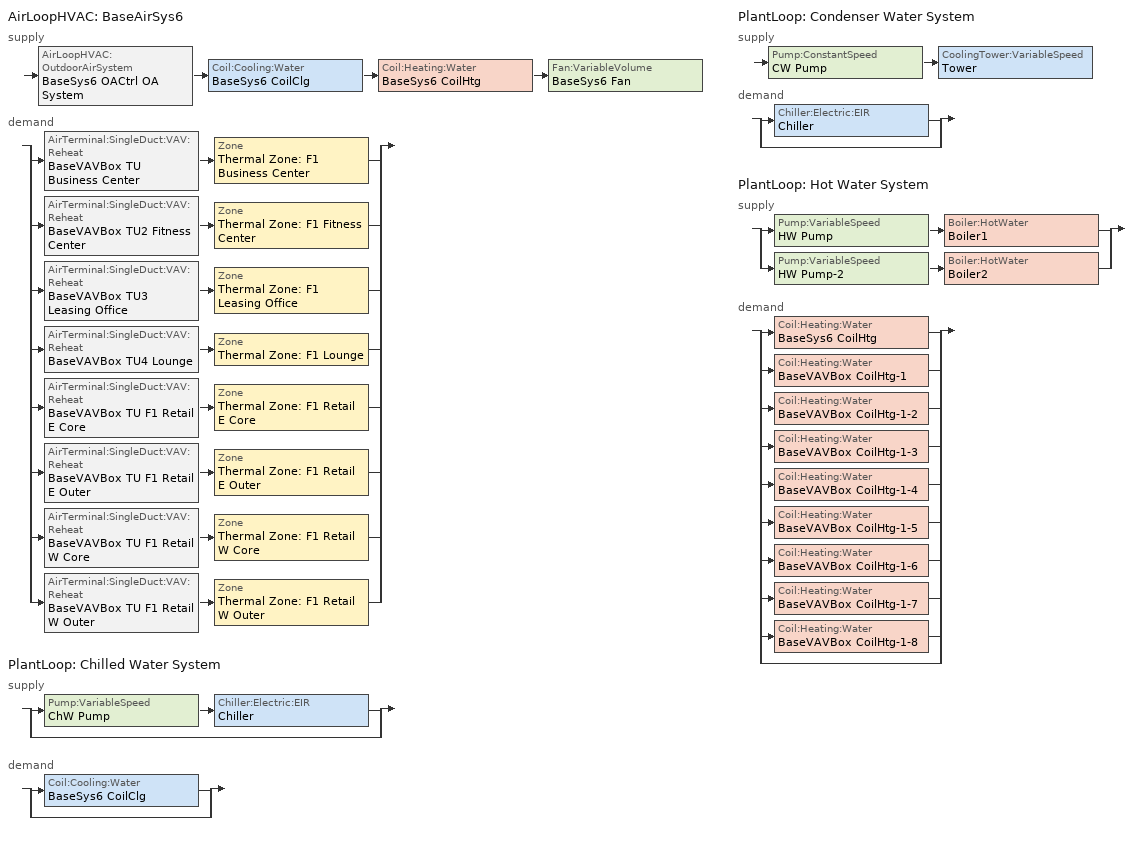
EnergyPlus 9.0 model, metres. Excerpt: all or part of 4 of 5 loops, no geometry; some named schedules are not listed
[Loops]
AirLoopHVAC 'BaseAirSys6'
 supply: AirLoopHVAC:OutdoorAirSystem 'BaseSys6 OACtrl OA System' > Coil:Cooling:Water 'BaseSys6 CoilClg' > Coil:Heating:Water 'BaseSys6 CoilHtg' > Fan:VariableVolume 'BaseSys6 Fan'
 demand: split
  | AirTerminal:SingleDuct:VAV:Reheat 'BaseVAVBox TU Business Center' > Zone 'Thermal Zone: F1 Business Center'
  | AirTerminal:SingleDuct:VAV:Reheat 'BaseVAVBox TU2 Fitness Center' > Zone 'Thermal Zone: F1 Fitness Center'
  | AirTerminal:SingleDuct:VAV:Reheat 'BaseVAVBox TU3 Leasing Office' > Zone 'Thermal Zone: F1 Leasing Office'
  | AirTerminal:SingleDuct:VAV:Reheat 'BaseVAVBox TU4 Lounge' > Zone 'Thermal Zone: F1 Lounge'
  | AirTerminal:SingleDuct:VAV:Reheat 'BaseVAVBox TU F1 Retail E Core' > Zone 'Thermal Zone: F1 Retail E Core'
  | AirTerminal:SingleDuct:VAV:Reheat 'BaseVAVBox TU F1 Retail E Outer' > Zone 'Thermal Zone: F1 Retail E Outer'
  | AirTerminal:SingleDuct:VAV:Reheat 'BaseVAVBox TU F1 Retail W Core' > Zone 'Thermal Zone: F1 Retail W Core'
  | AirTerminal:SingleDuct:VAV:Reheat 'BaseVAVBox TU F1 Retail W Outer' > Zone 'Thermal Zone: F1 Retail W Outer'
PlantLoop 'Chilled Water System'
 supply: split
  | Pump:VariableSpeed 'ChW Pump' > Chiller:Electric:EIR 'Chiller'
  | bypass
 demand: split
  | Coil:Cooling:Water 'BaseSys6 CoilClg'
  | bypass
PlantLoop 'Condenser Water System'
 supply: Pump:ConstantSpeed 'CW Pump' > CoolingTower:VariableSpeed 'Tower'
 demand: split
  | Chiller:Electric:EIR 'Chiller'
  | bypass
PlantLoop 'Hot Water System'
 supply: split
  | Pump:VariableSpeed 'HW Pump' > Boiler:HotWater 'Boiler1'
  | Pump:VariableSpeed 'HW Pump-2' > Boiler:HotWater 'Boiler2'
 demand: split
  | Coil:Heating:Water 'BaseSys6 CoilHtg'
  | Coil:Heating:Water 'BaseVAVBox CoilHtg-1'
  | Coil:Heating:Water 'BaseVAVBox CoilHtg-1-2'
  | Coil:Heating:Water 'BaseVAVBox CoilHtg-1-3'
  | Coil:Heating:Water 'BaseVAVBox CoilHtg-1-4'
  | Coil:Heating:Water 'BaseVAVBox CoilHtg-1-5'
  | Coil:Heating:Water 'BaseVAVBox CoilHtg-1-6'
  | Coil:Heating:Water 'BaseVAVBox CoilHtg-1-7'
  | Coil:Heating:Water 'BaseVAVBox CoilHtg-1-8'
  | bypass
[ZoneControl:Thermostat] Control Object Type 1=ThermostatSetpoint:DualSetpoint
Name | Zone or ZoneList | Control Type Schedule | Control Name 1
Thermal Zone: F1 Business Center Thermostat | Thermal Zone: F1 Business Center | Thermal Zone: F1 Business Center Thermostat Schedule | Thermal Zone: F1 Business Center Thermostat
Thermal Zone: F1 Fitness Center Thermostat | Thermal Zone: F1 Fitness Center | Thermal Zone: F1 Fitness Center Thermostat Schedule | Thermal Zone: F1 Fitness Center Thermostat
Thermal Zone: F1 Leasing Office Thermostat | Thermal Zone: F1 Leasing Office | Thermal Zone: F1 Leasing Office Thermostat Schedule | Thermal Zone: F1 Leasing Office Thermostat
Thermal Zone: F1 Lounge Thermostat | Thermal Zone: F1 Lounge | Thermal Zone: F1 Lounge Thermostat Schedule | Thermal Zone: F1 Lounge Thermostat
Thermal Zone: F1 Retail E Core Thermostat | Thermal Zone: F1 Retail E Core | Thermal Zone: F1 Retail E Core Thermostat Schedule | Thermal Zone: F1 Retail E Core Thermostat
Thermal Zone: F1 Retail E Outer Thermostat | Thermal Zone: F1 Retail E Outer | Thermal Zone: F1 Retail E Outer Thermostat Schedule | Thermal Zone: F1 Retail E Outer Thermostat
Thermal Zone: F1 Retail W Core Thermostat | Thermal Zone: F1 Retail W Core | Thermal Zone: F1 Retail W Core Thermostat Schedule | Thermal Zone: F1 Retail W Core Thermostat
Thermal Zone: F1 Retail W Outer Thermostat | Thermal Zone: F1 Retail W Outer | Thermal Zone: F1 Retail W Outer Thermostat Schedule | Thermal Zone: F1 Retail W Outer Thermostat
[ThermostatSetpoint:DualSetpoint] Heating Setpoint Temperature Schedule=RetailHtgSetpt; Cooling Setpoint Temperature Schedule=RetailClgSetpt
Thermal Zone: F1 Business Center Thermostat; Thermal Zone: F1 Fitness Center Thermostat; Thermal Zone: F1 Leasing Office Thermostat; Thermal Zone: F1 Lounge Thermostat; Thermal Zone: F1 Retail E Core Thermostat; Thermal Zone: F1 Retail E Outer Thermostat; Thermal Zone: F1 Retail W Core Thermostat; Thermal Zone: F1 Retail W Outer Thermostat
[AirTerminal:SingleDuct:VAV:Reheat] Availability Schedule=Always On; Zone Minimum Air Flow Input Method=FixedFlowRate; Constant Minimum Air Flow Fraction=0.3; Maximum Hot Water or Steam Flow Rate {m3/s}=Autosize; Minimum Hot Water or Steam Flow Rate {m3/s}=0; Convergence Tolerance=0.001; Damper Heating Action=Reverse; Maximum Flow Fraction During Reheat=0.5; Maximum Reheat Air Temperature {C}=35
Name | Maximum Air Flow Rate {m3/s} | Fixed Minimum Air Flow Rate {m3/s} | Reheat Coil | Design Specification Outdoor Air Object
BaseVAVBox TU Business Center | 0.226535 | 0.045307 | BaseVAVBox CoilHtg-1
BaseVAVBox TU2 Fitness Center | 0.396436 | 0.198218 | BaseVAVBox CoilHtg-1-2
BaseVAVBox TU3 Leasing Office | 0.0849505 | 0.0169901 | BaseVAVBox CoilHtg-1-3
BaseVAVBox TU4 Lounge | 0.724911 | 0.144982 | BaseVAVBox CoilHtg-1-4 | Thermal Zone: F1 Lounge Design Specification Outdoor Air
BaseVAVBox TU F1 Retail E Core | 1.49513 | 0.373782 | BaseVAVBox CoilHtg-1-5
BaseVAVBox TU F1 Retail E Outer | 0.747565 | 0.186891 | BaseVAVBox CoilHtg-1-6
BaseVAVBox TU F1 Retail W Core | 1.49513 | 0.373782 | BaseVAVBox CoilHtg-1-7
BaseVAVBox TU F1 Retail W Outer | 0.747565 | 0.186891 | BaseVAVBox CoilHtg-1-8
[Coil:Heating:Water] Availability Schedule=Always On Discrete; U-Factor Times Area Value {W/K}=Autosize; Maximum Water Flow Rate {m3/s}=Autosize; Performance Input Method=NominalCapacity; Rated Inlet Water Temperature {C}=82.2; Rated Inlet Air Temperature {C}=16.6; Rated Outlet Water Temperature {C}=71.1; Rated Outlet Air Temperature {C}=32.2; Rated Ratio for Air and Water Convection=0.5
Name | Rated Capacity {W}
BaseVAVBox CoilHtg-1 | 2405.53
BaseVAVBox CoilHtg-1-2 | 4209.67
BaseVAVBox CoilHtg-1-3 | 902.073
BaseVAVBox CoilHtg-1-4 | 7697.69
BaseVAVBox CoilHtg-1-5; BaseVAVBox CoilHtg-1-7 | 15876.5
BaseVAVBox CoilHtg-1-6; BaseVAVBox CoilHtg-1-8 | 7938.24
BaseSys6 CoilHtg | 20110.2
[Zone equipment]
Thermal Zone: F1 Business Center: BaseVAVBox TU Business Center
Thermal Zone: F1 Fitness Center: BaseVAVBox TU2 Fitness Center
Thermal Zone: F1 Leasing Office: BaseVAVBox TU3 Leasing Office
Thermal Zone: F1 Lounge: BaseVAVBox TU4 Lounge
Thermal Zone: F1 Retail E Core: BaseVAVBox TU F1 Retail E Core
Thermal Zone: F1 Retail E Outer: BaseVAVBox TU F1 Retail E Outer
Thermal Zone: F1 Retail W Core: BaseVAVBox TU F1 Retail W Core
Thermal Zone: F1 Retail W Outer: BaseVAVBox TU F1 Retail W Outer
[Sizing:Zone] Zone Cooling Design Supply Air Temperature Input Method=TemperatureDifference; Zone Cooling Design Supply Air Temperature {C}=14; Zone Cooling Design Supply Air Temperature Difference {deltaC}=11.1111; Zone Heating Design Supply Air Temperature Input Method=TemperatureDifference; Zone Heating Design Supply Air Temperature {C}=40; Zone Heating Design Supply Air Temperature Difference {deltaC}=13.8889; Zone Cooling Design Supply Air Humidity Ratio {kgWater/kgDryAir}=0.0085; Zone Heating Design Supply Air Humidity Ratio {kgWater/kgDryAir}=0.008; Zone Heating Sizing Factor=1; Zone Cooling Sizing Factor=1; Cooling Design Air Flow Method=DesignDay; Cooling Design Air Flow Rate {m3/s}=0; Cooling Minimum Air Flow per Zone Floor Area {m3/s-m2}=0; Cooling Minimum Air Flow {m3/s}=0; Cooling Minimum Air Flow Fraction=0; Heating Design Air Flow Method=DesignDayWithLimit; Heating Design Air Flow Rate {m3/s}=0; Heating Maximum Air Flow per Zone Floor Area {m3/s-m2}=0; Heating Maximum Air Flow {m3/s}=0; Heating Maximum Air Flow Fraction=0.5; Account for Dedicated Outdoor Air System=No
Name | Design Specification Outdoor Air Object | Design Specification Zone Air Distribution Object
Thermal Zone: F1 Business Center | Thermal Zone: F1 Business Center Design Specification Outdoor Air | Thermal Zone: F1 Business Center Design Spec Zone Air Dist
Thermal Zone: F1 Fitness Center | Thermal Zone: F1 Fitness Center Design Specification Outdoor Air | Thermal Zone: F1 Fitness Center Design Spec Zone Air Dist
Thermal Zone: F1 Leasing Office | Thermal Zone: F1 Leasing Office Design Specification Outdoor Air | Thermal Zone: F1 Leasing Office Design Spec Zone Air Dist
Thermal Zone: F1 Lounge | Thermal Zone: F1 Lounge Design Specification Outdoor Air | Thermal Zone: F1 Lounge Design Spec Zone Air Dist
Thermal Zone: F1 Retail E Core | Thermal Zone: F1 Retail E Core Design Specification Outdoor Air | Thermal Zone: F1 Retail E Core Design Spec Zone Air Dist
Thermal Zone: F1 Retail E Outer | Thermal Zone: F1 Retail E Outer Design Specification Outdoor Air | Thermal Zone: F1 Retail E Outer Design Spec Zone Air Dist
Thermal Zone: F1 Retail W Core | Thermal Zone: F1 Retail W Core Design Specification Outdoor Air | Thermal Zone: F1 Retail W Core Design Spec Zone Air Dist
Thermal Zone: F1 Retail W Outer | Thermal Zone: F1 Retail W Outer Design Specification Outdoor Air | Thermal Zone: F1 Retail W Outer Design Spec Zone Air Dist
[DesignSpecification:ZoneAirDistribution] Zone Air Distribution Effectiveness in Cooling Mode=1; Zone Air Distribution Effectiveness in Heating Mode=1
Thermal Zone: F1 Business Center Design Spec Zone Air Dist; Thermal Zone: F1 Fitness Center Design Spec Zone Air Dist; Thermal Zone: F1 Leasing Office Design Spec Zone Air Dist; Thermal Zone: F1 Lounge Design Spec Zone Air Dist; Thermal Zone: F1 Retail E Core Design Spec Zone Air Dist; Thermal Zone: F1 Retail E Outer Design Spec Zone Air Dist; Thermal Zone: F1 Retail W Core Design Spec Zone Air Dist; Thermal Zone: F1 Retail W Outer Design Spec Zone Air Dist
[Controller:MechanicalVentilation]
BaseSys6 OACtrl Mech Vent Controller: Availability Schedule=BaseSys6 OACtrl Schedule; Demand Controlled Ventilation=Yes; System Outdoor Air Method=ZoneSum; Zone Name 1=Thermal Zone: F1 Business Center; Design Specification Outdoor Air Object Name 1=Thermal Zone: F1 Business Center Design Specification Outdoor Air; Design Specification Zone Air Distribution Object Name 1=Thermal Zone: F1 Business Center Design Spec Zone Air Dist; Zone Name 2=Thermal Zone: F1 Fitness Center; Design Specification Outdoor Air Object Name 2=Thermal Zone: F1 Fitness Center Design Specification Outdoor Air; Design Specification Zone Air Distribution Object Name 2=Thermal Zone: F1 Fitness Center Design Spec Zone Air Dist; Zone Name 3=Thermal Zone: F1 Leasing Office; Design Specification Outdoor Air Object Name 3=Thermal Zone: F1 Leasing Office Design Specification Outdoor Air; Design Specification Zone Air Distribution Object Name 3=Thermal Zone: F1 Leasing Office Design Spec Zone Air Dist; Zone Name 4=Thermal Zone: F1 Lounge; Design Specification Outdoor Air Object Name 4=Thermal Zone: F1 Lounge Design Specification Outdoor Air; Design Specification Zone Air Distribution Object Name 4=Thermal Zone: F1 Lounge Design Spec Zone Air Dist; Zone Name 5=Thermal Zone: F1 Retail E Core; Design Specification Outdoor Air Object Name 5=Thermal Zone: F1 Retail E Core Design Specification Outdoor Air; Design Specification Zone Air Distribution Object Name 5=Thermal Zone: F1 Retail E Core Design Spec Zone Air Dist; Zone Name 6=Thermal Zone: F1 Retail E Outer; Design Specification Outdoor Air Object Name 6=Thermal Zone: F1 Retail E Outer Design Specification Outdoor Air; Design Specification Zone Air Distribution Object Name 6=Thermal Zone: F1 Retail E Outer Design Spec Zone Air Dist; Zone Name 7=Thermal Zone: F1 Retail W Core; Design Specification Outdoor Air Object Name 7=Thermal Zone: F1 Retail W Core Design Specification Outdoor Air; Design Specification Zone Air Distribution Object Name 7=Thermal Zone: F1 Retail W Core Design Spec Zone Air Dist; Zone Name 8=Thermal Zone: F1 Retail W Outer; Design Specification Outdoor Air Object Name 8=Thermal Zone: F1 Retail W Outer Design Specification Outdoor Air; Design Specification Zone Air Distribution Object Name 8=Thermal Zone: F1 Retail W Outer Design Spec Zone Air Dist
[DesignSpecification:OutdoorAir] Outdoor Air Method=Maximum; Outdoor Air Flow per Zone {m3/s}=0; Outdoor Air Flow Air Changes per Hour {1/hr}=0
Name | Outdoor Air Flow per Person {m3/s-person} | Outdoor Air Flow per Zone Floor Area {m3/s-m2}
Thermal Zone: F1 Business Center Design Specification Outdoor Air; Thermal Zone: F1 Leasing Office Design Specification Outdoor Air | 0 | 0.000762
Thermal Zone: F1 Fitness Center Design Specification Outdoor Air | 0 | 0.00254
Thermal Zone: F1 Lounge Design Specification Outdoor Air | 0.0070541 | 0.000712389
Thermal Zone: F1 Retail E Core Design Specification Outdoor Air; Thermal Zone: F1 Retail E Outer Design Specification Outdoor Air; Thermal Zone: F1 Retail W Core Design Specification Outdoor Air; Thermal Zone: F1 Retail W Outer Design Specification Outdoor Air | 0 | 0.00127
[Fan:ZoneExhaust] System Availability Manager Coupling Mode=Decoupled
Name | Availability Schedule | Fan Total Efficiency | Pressure Rise {Pa} | Maximum Flow Rate {m3/s} | Flow Fraction Schedule | Balanced Exhaust Fraction Schedule
Thermal Zone: F10 1-Bed N PropExhFan; Thermal Zone: F10 1-Bed SE PropExhFan; Thermal Zone: F10 1-Bed SW PropExhFan | ResidentialLivingHVACAvail | 0.55575 | 824.696 | 0.0362456 | On | Off
Thermal Zone: F10 2-Bed N Core PropExhFan; Thermal Zone: F10 2-Bed NE PropExhFan; Thermal Zone: F10 2-Bed NW PropExhFan; Thermal Zone: F10 2-Bed SE PropExhFan; Thermal Zone: F10 2-Bed SW PropExhFan | ResidentialLivingHVACAvail | 0.55575 | 824.696 | 0.0259099 | On | Off
Thermal Zone: F10 Corridor PropExhFan | OfficeHVACAvail | 0.55575 | 824.696 | 0.0778713 |  | On
Thermal Zone: F10 Laundry PropExhFan | OfficeHVACAvail | 0.55575 | 824.696 | 0.0127426 |  | On
Thermal Zone: F10 Studio N PropExhFan | ResidentialLivingHVACAvail | 0.55575 | 824.696 | 0.0294495 | On | Off
Thermal Zone: F2-9 1-Bed N PropExhFan; Thermal Zone: F2-9 1-Bed SE PropExhFan; Thermal Zone: F2-9 1-Bed SW PropExhFan | ResidentialLivingHVACAvail | 0.55575 | 824.696 | 0.289965 | On | Off
Thermal Zone: F2-9 2-Bed N Core PropExhFan; Thermal Zone: F2-9 2-Bed NE PropExhFan; Thermal Zone: F2-9 2-Bed NW PropExhFan; Thermal Zone: F2-9 2-Bed SE PropExhFan; Thermal Zone: F2-9 2-Bed SW PropExhFan | ResidentialLivingHVACAvail | 0.55575 | 824.696 | 0.207279 | On | Off
Thermal Zone: F2-9 Corridor PropExhFan | OfficeHVACAvail | 0.55575 | 824.696 | 0.622971 |  | On
Thermal Zone: F2-9 Laundry PropExhFan | OfficeHVACAvail | 0.55575 | 824.696 | 0.101941 |  | On
Thermal Zone: F2-9 Studio N PropExhFan | ResidentialLivingHVACAvail | 0.55575 | 824.696 | 0.235596 | On | Off
Thermal Zone: L1 Parking Garage PropExhFan; Thermal Zone: L2 Parking Garage PropExhFan | ParkingHVACAvail | 0.58175 | 51.5435 | 4.43867 | On | On
[ZoneHVAC:PackagedTerminalHeatPump] Availability Schedule=AllOnHVACAvail; Cooling Outdoor Air Flow Rate {m3/s}=0; Heating Outdoor Air Flow Rate {m3/s}=0; No Load Outdoor Air Flow Rate {m3/s}=0; Heating Convergence Tolerance=0.001; Cooling Convergence Tolerance=0.001; Maximum Supply Air Temperature from Supplemental Heater {C}=35; Maximum Outdoor Dry-Bulb Temperature for Supplemental Heater Operation {C}=4.44444; Fan Placement=DrawThrough; Supply Air Fan Operating Mode Schedule=CyclingHVACAvail
Name | Cooling Supply Air Flow Rate {m3/s} | Heating Supply Air Flow Rate {m3/s} | No Load Supply Air Flow Rate {m3/s} | Supply Air Fan | Heating Coil | Cooling Coil | Supplemental Heating Coil
ZnSys F10 1-Bed N | 0.242306 | 0.242306 | 0.242306 | Fan 1 | CoilHtg 1 | CoilCooling 1 | SupCoilHtg 1
ZnSys F10 1-Bed SE | 0.370893 | 0.370893 | 0.370893 | Fan 3 | CoilHtg 3 | CoilCooling 3 | SupCoilHtg 3
ZnSys F10 1-Bed SW | 0.367295 | 0.367295 | 0.367295 | Fan 4 | CoilHtg 4 | CoilCooling 4 | SupCoilHtg 4
ZnSys F10 2-Bed N Core | 0.163493 | 0.163493 | 0.163493 | Fan 5 | CoilHtg 5 | CoilCooling 5 | SupCoilHtg 5
ZnSys F10 2-Bed NE | 0.220739 | 0.220739 | 0.220739 | Fan 6 | CoilHtg 6 | CoilCooling 6 | SupCoilHtg 6
ZnSys F10 2-Bed NW | 0.321761 | 0.321761 | 0.321761 | Fan 7 | CoilHtg 7 | CoilCooling 7 | SupCoilHtg 7
ZnSys F10 2-Bed SE | 0.280075 | 0.280075 | 0.280075 | Fan 8 | CoilHtg 8 | CoilCooling 8 | SupCoilHtg 8
ZnSys F10 2-Bed SW | 0.342547 | 0.342547 | 0.342547 | Fan 9 | CoilHtg 9 | CoilCooling 9 | SupCoilHtg 9
ZnSys F10 Corridor | 0.495545 | 0.495545 | 0.495545 | Fan 22 | CoilHtg 22 | CoilCooling 22 | SupCoilHtg 22
ZnSys F10 Laundry | 0.0743317 | 0.0743317 | 0.0743317 | Fan 20 | CoilHtg 20 | CoilCooling 20 | SupCoilHtg 20
ZnSys F10 Studio N | 0.178847 | 0.178847 | 0.178847 | Fan 10 | CoilHtg 10 | CoilCooling 10 | SupCoilHtg 10
ZnSys F2-9 1-Bed N | 1.5497 | 1.5497 | 1.5497 | Fan 2 | CoilHtg 2 | CoilCooling 2 | SupCoilHtg 2
ZnSys F2-9 1-Bed SE | 2.8333 | 2.8333 | 2.8333 | Fan 11 | CoilHtg 11 | CoilCooling 11 | SupCoilHtg 11
ZnSys F2-9 1-Bed SW | 2.80049 | 2.80049 | 2.80049 | Fan 12 | CoilHtg 12 | CoilCooling 12 | SupCoilHtg 12
ZnSys F2-9 2-Bed N Core | 1.03867 | 1.03867 | 1.03867 | Fan 13 | CoilHtg 13 | CoilCooling 13 | SupCoilHtg 13
ZnSys F2-9 2-Bed NE | 1.67236 | 1.67236 | 1.67236 | Fan 14 | CoilHtg 14 | CoilCooling 14 | SupCoilHtg 14
ZnSys F2-9 2-Bed NW | 2.3509 | 2.3509 | 2.3509 | Fan 15 | CoilHtg 15 | CoilCooling 15 | SupCoilHtg 15
ZnSys F2-9 2-Bed SE | 2.10584 | 2.10584 | 2.10584 | Fan 16 | CoilHtg 16 | CoilCooling 16 | SupCoilHtg 16
ZnSys F2-9 2-Bed SW | 2.57545 | 2.57545 | 2.57545 | Fan 17 | CoilHtg 17 | CoilCooling 17 | SupCoilHtg 17
ZnSys F2-9 Corridor | 3.96436 | 3.96436 | 3.96436 | Fan 21 | CoilHtg 21 | CoilCooling 21 | SupCoilHtg 21
ZnSys F2-9 Laundry | 0.594654 | 0.594654 | 0.594654 | Fan 19 | CoilHtg 19 | CoilCooling 19 | SupCoilHtg 19
ZnSys F2-9 Studio N | 1.15606 | 1.15606 | 1.15606 | Fan 18 | CoilHtg 18 | CoilCooling 18 | SupCoilHtg 18
[Fan:OnOff] Availability Schedule=Always On; Fan Total Efficiency=0.4275; Pressure Rise {Pa}=525.63; Motor Efficiency=0.855; Motor In Airstream Fraction=1
Name | Maximum Flow Rate {m3/s} | Fan Power Ratio Function of Speed Ratio Curve | Fan Efficiency Ratio Function of Speed Ratio Curve
Fan 1 | 0.242306 | Fan On Off Power Curve | Fan On Off Efficiency Curve
Fan 3 | 0.370893 | Fan On Off Power Curve 2 | Fan On Off Efficiency Curve 2
Fan 4 | 0.367295 | Fan On Off Power Curve 3 | Fan On Off Efficiency Curve 3
Fan 5 | 0.163493 | Fan On Off Power Curve 4 | Fan On Off Efficiency Curve 4
Fan 6 | 0.220739 | Fan On Off Power Curve 5 | Fan On Off Efficiency Curve 5
Fan 7 | 0.321761 | Fan On Off Power Curve 6 | Fan On Off Efficiency Curve 6
Fan 8 | 0.280075 | Fan On Off Power Curve 7 | Fan On Off Efficiency Curve 7
Fan 9 | 0.342547 | Fan On Off Power Curve 8 | Fan On Off Efficiency Curve 8
Fan 22 | 0.495545 | Fan On Off Power Curve 9 | Fan On Off Efficiency Curve 9
Fan 20 | 0.0743317 | Fan On Off Power Curve 10 | Fan On Off Efficiency Curve 10
Fan 10 | 0.178847 | Fan On Off Power Curve 11 | Fan On Off Efficiency Curve 11
Fan 2 | 1.5497 | Fan On Off Power Curve 1 | Fan On Off Efficiency Curve 1
Fan 11 | 2.8333 | Fan On Off Power Curve 12 | Fan On Off Efficiency Curve 12
Fan 12 | 2.80049 | Fan On Off Power Curve 13 | Fan On Off Efficiency Curve 13
Fan 13 | 1.03867 | Fan On Off Power Curve 14 | Fan On Off Efficiency Curve 14
Fan 14 | 1.67236 | Fan On Off Power Curve 15 | Fan On Off Efficiency Curve 15
Fan 15 | 2.3509 | Fan On Off Power Curve 16 | Fan On Off Efficiency Curve 16
Fan 16 | 2.10584 | Fan On Off Power Curve 17 | Fan On Off Efficiency Curve 17
Fan 17 | 2.57545 | Fan On Off Power Curve 18 | Fan On Off Efficiency Curve 18
Fan 21 | 3.96436 | Fan On Off Power Curve 19 | Fan On Off Efficiency Curve 19
Fan 19 | 0.594654 | Fan On Off Power Curve 20 | Fan On Off Efficiency Curve 20
Fan 18 | 1.15606 | Fan On Off Power Curve 21 | Fan On Off Efficiency Curve 21
[Coil:Heating:DX:SingleSpeed] Availability Schedule=Always On Discrete; Gross Rated Heating COP {W/W}=3.59833; Rated Supply Fan Power Per Volume Flow Rate {W/(m3/s)}=773.3; Heating Capacity Function of Temperature Curve=CoilHtgHPQRatio_fToadbSI; Heating Capacity Function of Flow Fraction Curve=CoilHtgHPQRatio_fCFMRatio; Energy Input Ratio Function of Temperature Curve=CoilHtgHPEIRRatio_fToadbSI; Energy Input Ratio Function of Flow Fraction Curve=CoilHtgHPEIRRatio_fCFMRatio; Part Load Fraction Correlation Curve=CoilHtgHPEIRRatio_fQFrac; Minimum Outdoor Dry-Bulb Temperature for Compressor Operation {C}=-8.33333; Maximum Outdoor Dry-Bulb Temperature for Defrost Operation {C}=4.44444; Crankcase Heater Capacity {W}=0; Maximum Outdoor Dry-Bulb Temperature for Crankcase Heater Operation {C}=10; Defrost Strategy=Resistive; Defrost Control=Timed; Defrost Time Period Fraction=0.058333
Name | Gross Rated Heating Capacity {W} | Rated Air Flow Rate {m3/s} | Resistive Defrost Heater Capacity {W}
CoilHtg 1 | 5193.42 | 0.242306 | 6448.62
CoilHtg 3 | 7949.44 | 0.370893 | 9870.78
CoilHtg 4 | 7872.33 | 0.367295 | 9775.03
CoilHtg 5 | 3504.19 | 0.163493 | 4351.11
CoilHtg 6 | 4731.16 | 0.220739 | 5874.64
CoilHtg 7 | 6896.4 | 0.321761 | 8563.21
CoilHtg 8 | 6002.92 | 0.280075 | 7453.79
CoilHtg 9 | 7341.9 | 0.342547 | 9116.39
CoilHtg 22 | 10621.1 | 0.495545 | 13188.2
CoilHtg 20 | 1593.17 | 0.0743317 | 1978.23
CoilHtg 10 | 3833.28 | 0.178847 | 4759.77
CoilHtg 2 | 33214.9 | 1.5497 | 41242.7
CoilHtg 11 | 60727 | 2.8333 | 75404.3
CoilHtg 12 | 60023.6 | 2.80049 | 74530.9
CoilHtg 13 | 22262.1 | 1.03867 | 27642.7
CoilHtg 14 | 35844.4 | 1.67236 | 44507.5
CoilHtg 15 | 50387.4 | 2.3509 | 62565.7
CoilHtg 16 | 45135 | 2.10584 | 56044
CoilHtg 17 | 55200.5 | 2.57545 | 68542
CoilHtg 21 | 84969.2 | 3.96436 | 105506
CoilHtg 19 | 12745.4 | 0.594654 | 15825.8
CoilHtg 18 | 24778.2 | 1.15606 | 30766.9
[Coil:Cooling:DX:SingleSpeed] Availability Schedule=Always On Discrete; Gross Rated Sensible Heat Ratio=Autosize; Gross Rated Cooling COP {W/W}=4.20159; Rated Evaporator Fan Power Per Volume Flow Rate {W/(m3/s)}=773.3; Total Cooling Capacity Function of Temperature Curve=CoilClgDXQRatio_fTwbToadbSI; Total Cooling Capacity Function of Flow Fraction Curve=CoilClgDXSnglQRatio_fCFMRatio; Energy Input Ratio Function of Flow Fraction Curve=CoilClgDXSnglEIRRatio_fCFMRatio; Part Load Fraction Correlation Curve=CoilClgDXSEEREIRRatio_fQFrac; Condenser Type=AirCooled; Evaporative Condenser Effectiveness=0; Evaporative Condenser Air Flow Rate {m3/s}=Autosize; Evaporative Condenser Pump Rated Power Consumption {W}=Autosize; Crankcase Heater Capacity {W}=0; Maximum Outdoor Dry-Bulb Temperature for Crankcase Heater Operation {C}=0; Basin Heater Capacity {W/K}=0; Basin Heater Setpoint Temperature {C}=10
Name | Gross Rated Total Cooling Capacity {W} | Rated Air Flow Rate {m3/s} | Energy Input Ratio Function of Temperature Curve
CoilCooling 1 | 5382.34 | 0.242306 | CoilClgDXSEEREIR_fTwbToadbSI
CoilCooling 3 | 8238.64 | 0.370893 | CoilClgDXSEEREIR_fTwbToadbSI-3
CoilCooling 4 | 8158.72 | 0.367295 | CoilClgDXSEEREIR_fTwbToadbSI-4
CoilCooling 5 | 3631.65 | 0.163493 | CoilClgDXSEEREIR_fTwbToadbSI-5
CoilCooling 6 | 4903.25 | 0.220739 | CoilClgDXSEEREIR_fTwbToadbSI-6
CoilCooling 7 | 7147.27 | 0.321761 | CoilClgDXSEEREIR_fTwbToadbSI-7
CoilCooling 8 | 6221.28 | 0.280075 | CoilClgDXSEEREIR_fTwbToadbSI-8
CoilCooling 9 | 7608.97 | 0.342547 | CoilClgDXSEEREIR_fTwbToadbSI-9
CoilCooling 22 | 11007.5 | 0.495545 | CoilClgDXSEEREIR_fTwbToadbSI-22
CoilCooling 20 | 1651.13 | 0.0743317 | CoilClgDXSEEREIR_fTwbToadbSI-21
CoilCooling 10 | 3972.72 | 0.178847 | CoilClgDXSEEREIR_fTwbToadbSI-10
CoilCooling 2 | 34423.2 | 1.5497 | CoilClgDXSEEREIR_fTwbToadbSI-2
CoilCooling 11 | 62936.1 | 2.8333 | CoilClgDXSEEREIR_fTwbToadbSI-11
CoilCooling 12 | 62207 | 2.80049 | CoilClgDXSEEREIR_fTwbToadbSI-12
CoilCooling 13 | 23071.9 | 1.03867 | CoilClgDXSEEREIR_fTwbToadbSI-13
CoilCooling 14 | 37148.2 | 1.67236 | CoilClgDXSEEREIR_fTwbToadbSI-14
CoilCooling 15 | 52220.3 | 2.3509 | CoilClgDXSEEREIR_fTwbToadbSI-15
CoilCooling 16 | 46777.1 | 2.10584 | CoilClgDXSEEREIR_fTwbToadbSI-16
CoilCooling 17 | 57208.4 | 2.57545 | CoilClgDXSEEREIR_fTwbToadbSI-17
CoilCooling 21 | 88059.9 | 3.96436 | CoilClgDXSEEREIR_fTwbToadbSI-20
CoilCooling 19 | 13209 | 0.594654 | CoilClgDXSEEREIR_fTwbToadbSI-19
CoilCooling 18 | 25679.6 | 1.15606 | CoilClgDXSEEREIR_fTwbToadbSI-18
[Coil:Heating:Electric] Availability Schedule=Always On; Efficiency=1
Name | Nominal Capacity {W}
SupCoilHtg 1 | 3293.44
SupCoilHtg 3 | 5041.2
SupCoilHtg 4 | 4992.29
SupCoilHtg 5 | 2222.2
SupCoilHtg 6 | 3000.29
SupCoilHtg 7 | 4373.41
SupCoilHtg 8 | 3806.79
SupCoilHtg 9 | 4655.9
SupCoilHtg 22 | 6735.48
SupCoilHtg 20 | 1010.32
SupCoilHtg 10 | 2430.9
SupCoilHtg 2 | 21063.5
SupCoilHtg 11 | 38510.4
SupCoilHtg 12 | 38064.4
SupCoilHtg 13 | 14117.7
SupCoilHtg 14 | 22730.9
SupCoilHtg 15 | 31953.5
SupCoilHtg 16 | 28622.8
SupCoilHtg 17 | 35005.9
SupCoilHtg 21 | 53883.8
SupCoilHtg 19 | 8082.58
SupCoilHtg 18 | 15713.3
[AirLoopHVAC]
BaseAirSys6: Design Supply Air Flow Rate {m3/s}=5.91822
[Sizing:System]
BaseAirSys6: Type of Load to Size On=Sensible; Design Outdoor Air Flow Rate {m3/s}=Autosize; Central Heating Maximum System Air Flow Ratio=0.5; Preheat Design Temperature {C}=5.68434e-14; Preheat Design Humidity Ratio {kgWater/kgDryAir}=0; Precool Design Temperature {C}=5.68434e-14; Precool Design Humidity Ratio {kgWater/kgDryAir}=0; Central Cooling Design Supply Air Temperature {C}=12.7778; Central Heating Design Supply Air Temperature {C}=15.5556; Type of Zone Sum to Use=Coincident; 100% Outdoor Air in Cooling=No; 100% Outdoor Air in Heating=No; Central Cooling Design Supply Air Humidity Ratio {kgWater/kgDryAir}=0.0085; Central Heating Design Supply Air Humidity Ratio {kgWater/kgDryAir}=0.008; Cooling Supply Air Flow Rate Method=DesignDay; Cooling Supply Air Flow Rate {m3/s}=0; Cooling Supply Air Flow Rate Per Floor Area {m3/s-m2}=0.00996765; Cooling Fraction of Autosized Cooling Supply Air Flow Rate=1; Cooling Supply Air Flow Rate Per Unit Cooling Capacity {m3/s-W}=3.94755e-05; Heating Supply Air Flow Rate Method=DesignDay; Heating Supply Air Flow Rate {m3/s}=0; Heating Supply Air Flow Rate Per Floor Area {m3/s-m2}=0.00996765; Heating Fraction of Autosized Heating Supply Air Flow Rate=1; Heating Fraction of Autosized Cooling Supply Air Flow Rate=1; Heating Supply Air Flow Rate Per Unit Heating Capacity {m3/s-W}=3.15882e-05; System Outdoor Air Method=ZoneSum; Zone Maximum Outdoor Air Fraction=1; Cooling Design Capacity Method=CoolingDesignCapacity; Cooling Design Capacity {W}=Autosize; Cooling Design Capacity Per Floor Area {W/m2}=234.7; Fraction of Autosized Cooling Design Capacity=1; Heating Design Capacity Method=HeatingDesignCapacity; Heating Design Capacity {W}=Autosize; Heating Design Capacity Per Floor Area {W/m2}=157; Fraction of Autosized Heating Design Capacity=1; Central Cooling Capacity Control Method=OnOff
[Controller:WaterCoil] Control Variable=Temperature; Actuator Variable=Flow; Controller Convergence Tolerance {deltaC}=0.1; Minimum Actuated Flow {m3/s}=0
Name | Action | Maximum Actuated Flow {m3/s}
Controller Water Coil 2 | Reverse | 0.00296568
Controller Water Coil 1 | Normal | 0.000541786
[AvailabilityManager:NightCycle]
Availability Manager Night Cycle 1: Applicability Schedule=Always On Discrete; Fan Schedule=RetailHVACAvail; Control Type=CycleOnAny; Thermostat Tolerance {deltaC}=1.11111; Cycling Run Time Control Type=ThermostatWithMinimumRunTime; Cycling Run Time {s}=900
[Controller:OutdoorAir]
BaseSys6 OACtrl: Minimum Outdoor Air Flow Rate {m3/s}=0; Maximum Outdoor Air Flow Rate {m3/s}=Autosize; Economizer Control Type=DifferentialDryBulb; Economizer Control Action Type=ModulateFlow; Economizer Maximum Limit Enthalpy {J/kg}=64000; Lockout Type=NoLockout; Minimum Limit Type=FixedMinimum; Minimum Outdoor Air Schedule=BaseSys6 OACtrl Schedule; Maximum Fraction of Outdoor Air Schedule=BaseSys6 OACtrl Max OA Schedule; Mechanical Ventilation Controller=BaseSys6 OACtrl Mech Vent Controller; High Humidity Control=No; Control High Indoor Humidity Based on Outdoor Humidity Ratio=Yes; Heat Recovery Bypass Control Type=BypassWhenWithinEconomizerLimits
[AvailabilityManager:Scheduled]
BaseSys6 OACtrl OA System Availability Manager: Schedule=Always On Discrete
[SetpointManager:MixedAir] Control Variable=Temperature
Name | Setpoint Node or NodeList
BaseSys6 OACtrl OA System Mixed Air Node OS Default SPM | BaseSys6 OACtrl OA System Mixed Air Node
BaseSys6 CoilClg Air Outlet Node OS Default SPM | BaseSys6 CoilClg Air Outlet Node
BaseSys6 CoilHtg Air Outlet Node OS Default SPM | BaseSys6 CoilHtg Air Outlet Node
[Coil:Cooling:Water]
BaseSys6 CoilClg: Availability Schedule=Always On Discrete; Design Water Flow Rate {m3/s}=0.00237254; Design Air Flow Rate {m3/s}=5.91822; Design Inlet Water Temperature {C}=6.66667; Design Inlet Air Temperature {C}=Autosize; Design Outlet Air Temperature {C}=Autosize; Design Inlet Air Humidity Ratio {kgWater/kgDryAir}=Autosize; Design Outlet Air Humidity Ratio {kgWater/kgDryAir}=Autosize; Type of Analysis=DetailedAnalysis; Heat Exchanger Configuration=CrossFlow
[Fan:VariableVolume]
BaseSys6 Fan: Availability Schedule=RetailHVACAvail; Fan Total Efficiency=0.6006; Pressure Rise {Pa}=941.364; Maximum Flow Rate {m3/s}=5.91822; Fan Power Minimum Flow Rate Input Method=FixedFlowRate; Fan Power Minimum Flow Fraction=0; Fan Power Minimum Air Flow Rate {m3/s}=1.52684; Motor Efficiency=0.924; Motor In Airstream Fraction=1; Fan Power Coefficient 1=0.04076; Fan Power Coefficient 2=0.088045; Fan Power Coefficient 3=-0.072926; Fan Power Coefficient 4=0.94374; Fan Power Coefficient 5=0
[SetpointManager:Warmest]
Setpoint Manager Warmest 1: Control Variable=Temperature; HVAC Air Loop=BaseAirSys6; Minimum Setpoint Temperature {C}=12.7778; Maximum Setpoint Temperature {C}=15.5556; Strategy=MaximumTemperature; Setpoint Node or NodeList=BaseSys6 Fan Outlet Node
[PlantLoop] Fluid Type=Water; Maximum Loop Temperature {C}=100; Minimum Loop Temperature {C}=0; Minimum Loop Flow Rate {m3/s}=0; Plant Loop Volume {m3}=Autocalculate; Load Distribution Scheme=Optimal; Plant Loop Demand Calculation Scheme=SingleSetpoint
Name | Plant Equipment Operation Scheme | Maximum Loop Flow Rate {m3/s}
Chilled Water System | Chilled Water System Operation Schemes | 0.00237255
Condenser Water System | Condenser Water System Operation Schemes | 0.00556555
Hot Water System | Hot Water System Operation Schemes | 0.000892553
[Sizing:Plant] Sizing Option=NonCoincident; Zone Timesteps in Averaging Window=1; Coincident Sizing Factor Mode=None
Name | Loop Type | Design Loop Exit Temperature {C} | Loop Design Temperature Difference {deltaC}
Chilled Water System | Cooling | 6.66667 | 11.1111
Condenser Water System | Condenser | 28.2778 | 5.55556
Hot Water System | Heating | 82.2222 | 22.2222
[Pump:VariableSpeed] Motor Efficiency=0.855; Fraction of Motor Inefficiencies to Fluid Stream=0; Design Minimum Flow Rate {m3/s}=0; Pump Control Type=Intermittent; Skin Loss Radiative Fraction=0.5; Design Power Sizing Method=PowerPerFlowPerPressure; Design Electric Power per Unit Flow Rate {W/(m3/s)}=348701.1; Design Shaft Power per Unit Flow Rate per Unit Head=1.28205; Design Minimum Flow Rate Fraction=0
Name | Design Maximum Flow Rate {m3/s} | Design Pump Head {Pa} | Design Power Consumption {W} | Coefficient 1 of the Part Load Performance Curve | Coefficient 2 of the Part Load Performance Curve | Coefficient 3 of the Part Load Performance Curve | Coefficient 4 of the Part Load Performance Curve
ChW Pump | 0.00237255 | 122374 | 484.344 | 0.0273 | -0.1317 | 0.6642 | 0.4445
HW Pump; HW Pump-2 | 0.000446277 | 180527 | 134.399 | 0.103 | -0.04 | 0.767 | 0.1679
[Chiller:Electric:EIR]
Chiller: Reference Capacity {W}=110253; Reference COP {W/W}=5.96101; Reference Leaving Chilled Water Temperature {C}=6.67; Reference Entering Condenser Fluid Temperature {C}=28.2778; Reference Chilled Water Flow Rate {m3/s}=0.00237388; Reference Condenser Fluid Flow Rate {m3/s}=0.00554112; Cooling Capacity Function of Temperature Curve=ChlrWtrPosDispPathBAllQRatio_fTchwsTcwsSI; Electric Input to Cooling Output Ratio Function of Temperature Curve=ChlrWtrPosDispPathBAllEIRRatio_fTchwsTcwsSI; Electric Input to Cooling Output Ratio Function of Part Load Ratio Curve=ChlrWtrPosDispPathBAllEIRRatio_fQRatio; Minimum Part Load Ratio=0.15; Maximum Part Load Ratio=1; Optimum Part Load Ratio=1; Minimum Unloading Ratio=0.15; Condenser Type=WaterCooled; Condenser Fan Power Ratio {W/W}=0; Fraction of Compressor Electric Consumption Rejected by Condenser=1; Leaving Chilled Water Lower Temperature Limit {C}=2; Chiller Flow Mode=LeavingSetpointModulated; Sizing Factor=1
[PlantEquipmentOperationSchemes] Control Scheme Schedule Name 1=Always On Discrete
Name | Control Scheme Object Type 1 | Control Scheme Name 1
Chilled Water System Operation Schemes | PlantEquipmentOperation:CoolingLoad | Chilled Water System Cooling Operation Scheme
Condenser Water System Operation Schemes | PlantEquipmentOperation:CoolingLoad | Condenser Water System Cooling Operation Scheme
Hot Water System Operation Schemes | PlantEquipmentOperation:HeatingLoad | Hot Water System Heating Operation Scheme
[PlantEquipmentOperation:CoolingLoad] Load Range Lower Limit 1 {W}=0; Load Range Upper Limit 1 {W}=1000000000
Name | Range Equipment List Name 1
Chilled Water System Cooling Operation Scheme | Chilled Water System Cooling Equipment List
Condenser Water System Cooling Operation Scheme | Condenser Water System Cooling Equipment List
[PlantEquipmentList]
Chilled Water System Cooling Equipment List: Chiller:Electric:EIR, Chiller
Condenser Water System Cooling Equipment List: CoolingTower:VariableSpeed, Tower
Hot Water System Heating Equipment List: Boiler:HotWater, Boiler1, Boiler:HotWater, Boiler2
[Pump:ConstantSpeed]
CW Pump: Design Flow Rate {m3/s}=0.00556555; Design Pump Head {Pa}=134508; Design Power Consumption {W}=1234.4; Motor Efficiency=0.865; Fraction of Motor Inefficiencies to Fluid Stream=0; Pump Control Type=Intermittent; Design Power Sizing Method=PowerPerFlowPerPressure; Design Electric Power per Unit Flow Rate {W/(m3/s)}=348701.1; Design Shaft Power per Unit Flow Rate per Unit Head=1.28205
[CoolingTower:VariableSpeed]
Tower: Model Type=CoolToolsCrossFlow; Design Inlet Air Wet-Bulb Temperature {C}=22.7222; Design Approach Temperature {deltaC}=5.55556; Design Range Temperature {deltaC}=5.55556; Design Water Flow Rate {m3/s}=0.00556555; Design Air Flow Rate {m3/s}=2.88652; Design Fan Power {W}=1096.37; Fan Power Ratio Function of Air Flow Rate Ratio Curve=Cooling Tower Variable Speed 1 Fan Power Ratio Curve; Minimum Air Flow Rate Ratio=0.5; Fraction of Tower Capacity in Free Convection Regime=0.125; Basin Heater Capacity {W/K}=0; Basin Heater Setpoint Temperature {C}=2; Evaporation Loss Mode=SaturatedExit; Evaporation Loss Factor {percent/K}=0.2; Drift Loss Percent {percent}=0.008; Blowdown Calculation Mode=ConcentrationRatio; Blowdown Concentration Ratio=3; Number of Cells=1; Sizing Factor=1
[Boiler:HotWater] Fuel Type=NaturalGas; Nominal Capacity {W}=41477.2; Nominal Thermal Efficiency=0.8225; Efficiency Curve Temperature Evaluation Variable=LeavingBoiler; Normalized Boiler Efficiency Curve=BlrHWBlrFIRRatio_fQRatioSI; Design Water Flow Rate {m3/s}=0.000446525; Minimum Part Load Ratio=0; Maximum Part Load Ratio=1; Optimum Part Load Ratio=1; Water Outlet Upper Temperature Limit {C}=99; Boiler Flow Mode=LeavingSetpointModulated; Parasitic Electric Load {W}=12.3768; Sizing Factor=1
Boiler1; Boiler2
[PlantEquipmentOperation:HeatingLoad]
Hot Water System Heating Operation Scheme: Load Range Lower Limit 1 {W}=0; Load Range Upper Limit 1 {W}=1000000000; Range Equipment List Name 1=Hot Water System Heating Equipment List
[SetpointManager:Scheduled] Control Variable=Temperature
Name | Schedule | Setpoint Node or NodeList
Setpoint Manager Scheduled 3 | Chilled Water System Supply Temp Schedule | Chilled Water System Supply Mixer Outlet Node
Setpoint Manager Scheduled 1 | Condenser Water System Supply Temp Schedule | Condenser Water System Supply Mixer Outlet Node
Setpoint Manager Scheduled 2 | Hot Water System Supply Temp Schedule | Hot Water System Supply Mixer Outlet Node
[Schedule:Year]
RetailHtgSetpt: RetailHtgSetptWk, 1, 1, 12, 31
RetailClgSetpt: RetailClgSetptWk, 1, 1, 12, 31
Always On: Always On Week Rule - Jan1-Dec31, 1, 1, 12, 31
BaseSys6 OACtrl Schedule: BaseSys6 OACtrl Schedule Week 1, 1, 1, 12, 31
ResidentialLivingHVACAvail: ResidentialLivingHVACAvailWk, 1, 1, 12, 31
On: OnWk, 1, 1, 12, 31
Off: OffWk, 1, 1, 12, 31
AllOnHVACAvail: AllOnHVACAvailWk, 1, 1, 12, 31
CyclingHVACAvail: CyclingHVACAvailWk, 1, 1, 12, 31
OfficeHVACAvail: OfficeHVACAvailWk, 1, 1, 12, 31
ParkingHVACAvail: ParkingHVACAvailWk, 1, 1, 12, 31
RetailHVACAvail: RetailHVACAvailWk, 1, 1, 12, 31
BaseSys6 OACtrl Max OA Schedule: BaseSys6 OACtrl Max OA Schedule Week Rule - Jan1-Dec31, 1, 1, 12, 31
Chilled Water System Supply Temp Schedule: Chilled Water System Supply Temp Schedule Week Rule - Jan1-Dec31, 1, 1, 12, 31
Condenser Water System Supply Temp Schedule: Condenser Water System Supply Temp Schedule Week Rule - Jan1-Dec31, 1, 1, 12, 31
Hot Water System Supply Temp Schedule: Hot Water System Supply Temp Schedule Week Rule - Jan1-Dec31, 1, 1, 12, 31
[Schedule:Week:Daily]
RetailHtgSetptWk: RetailHtgSetptSun, RetailHtgSetptWD, RetailHtgSetptWD, RetailHtgSetptWD, RetailHtgSetptWD, RetailHtgSetptWD, RetailHtgSetptSat, RetailHtgSetptSun, RetailHtgSetptWD, RetailHtgSetptWD, RetailHtgSetptSun, RetailHtgSetptSun
RetailClgSetptWk: RetailClgSetptSun, RetailClgSetptWD, RetailClgSetptWD, RetailClgSetptWD, RetailClgSetptWD, RetailClgSetptWD, RetailClgSetptSat, RetailClgSetptSun, RetailClgSetptWD, RetailClgSetptWD, RetailClgSetptSun, RetailClgSetptSun
Always On Week Rule - Jan1-Dec31: Schedule Day 4, Schedule Day 4, Schedule Day 4, Schedule Day 4, Schedule Day 4, Schedule Day 4, Schedule Day 4, Schedule Day 4, Schedule Day 4, Schedule Day 4, Schedule Day 4, Schedule Day 4
BaseSys6 OACtrl Schedule Week 1: BaseSys6 OACtrl Schedule Week 1 Sunday, BaseSys6 OACtrl Schedule Week 1 Monday, BaseSys6 OACtrl Schedule Week 1 Tuesday, BaseSys6 OACtrl Schedule Week 1 Wednesday, BaseSys6 OACtrl Schedule Week 1 Thursday, BaseSys6 OACtrl Schedule Week 1 Friday, BaseSys6 OACtrl Schedule Week 1 Saturday, BaseSys6 OACtrl Schedule Week 1 Holiday, BaseSys6 OACtrl Schedule Week 1 Summer, BaseSys6 OACtrl Schedule Week 1 Winter, BaseSys6 OACtrl Schedule Week 1 Custom 1, BaseSys6 OACtrl Schedule Week 1 Custom 2
ResidentialLivingHVACAvailWk: ResidentialLivingHVACAvailSun, ResidentialLivingHVACAvailWD, ResidentialLivingHVACAvailWD, ResidentialLivingHVACAvailWD, ResidentialLivingHVACAvailWD, ResidentialLivingHVACAvailWD, ResidentialLivingHVACAvailSat, ResidentialLivingHVACAvailSun, AllOnHVACAvailDay, AllOnHVACAvailDay, ResidentialLivingHVACAvailSun, ResidentialLivingHVACAvailSun
OnWk: OnDay, OnDay, OnDay, OnDay, OnDay, OnDay, OnDay, OnDay, OnDay, OnDay, OnDay, OnDay
OffWk: OffDay, OffDay, OffDay, OffDay, OffDay, OffDay, OffDay, OffDay, OffDay, OffDay, OffDay, OffDay
OfficeHVACAvailWk: OfficeHVACAvailSun, OfficeHVACAvailWD, OfficeHVACAvailWD, OfficeHVACAvailWD, OfficeHVACAvailWD, OfficeHVACAvailWD, OfficeHVACAvailSat, OfficeHVACAvailSun, AllOnHVACAvailDay, AllOnHVACAvailDay, OfficeHVACAvailSun, OfficeHVACAvailSun
RetailHVACAvailWk: RetailHVACAvailSun, RetailHVACAvailWD, RetailHVACAvailWD, RetailHVACAvailWD, RetailHVACAvailWD, RetailHVACAvailWD, RetailHVACAvailSat, RetailHVACAvailSun, AllOnHVACAvailDay, AllOnHVACAvailDay, RetailHVACAvailSun, RetailHVACAvailSun
BaseSys6 OACtrl Max OA Schedule Week Rule - Jan1-Dec31: Schedule Day 5, Schedule Day 5, Schedule Day 5, Schedule Day 5, Schedule Day 5, Schedule Day 5, Schedule Day 5, Schedule Day 5, Schedule Day 5, Schedule Day 5, Schedule Day 5, Schedule Day 5
Chilled Water System Supply Temp Schedule Week Rule - Jan1-Dec31: Schedule Day 3, Schedule Day 3, Schedule Day 3, Schedule Day 3, Schedule Day 3, Schedule Day 3, Schedule Day 3, Schedule Day 3, Schedule Day 3, Schedule Day 3, Schedule Day 3, Schedule Day 3
Condenser Water System Supply Temp Schedule Week Rule - Jan1-Dec31: Schedule Day 1, Schedule Day 1, Schedule Day 1, Schedule Day 1, Schedule Day 1, Schedule Day 1, Schedule Day 1, Schedule Day 1, Schedule Day 1, Schedule Day 1, Schedule Day 1, Schedule Day 1
Hot Water System Supply Temp Schedule Week Rule - Jan1-Dec31: Schedule Day 2, Schedule Day 2, Schedule Day 2, Schedule Day 2, Schedule Day 2, Schedule Day 2, Schedule Day 2, Schedule Day 2, Schedule Day 2, Schedule Day 2, Schedule Day 2, Schedule Day 2
[Schedule:Day:Interval]
RetailHtgSetptSun: No, 01:00, 15.5556, 02:00, 15.5556, 03:00, 15.5556, 04:00, 15.5556, 05:00, 15.5556, 06:00, 15.5556, 07:00, 15.5556, 08:00, 15.5556, 09:00, 21.1111, 10:00, 21.1111, 11:00, 21.1111, 12:00, 21.1111, 13:00, 21.1111, 14:00, 21.1111, 15:00, 21.1111, 16:00, 21.1111, 17:00, 21.1111, 18:00, 21.1111, 19:00, 21.1111, 20:00, 15.5556, 21:00, 15.5556, 22:00, 15.5556, 23:00, 15.5556, 24:00, 15.5556
RetailHtgSetptWD: No, 01:00, 15.5556, 02:00, 15.5556, 03:00, 15.5556, 04:00, 15.5556, 05:00, 15.5556, 06:00, 15.5556, 07:00, 21.1111, 08:00, 21.1111, 09:00, 21.1111, 10:00, 21.1111, 11:00, 21.1111, 12:00, 21.1111, 13:00, 21.1111, 14:00, 21.1111, 15:00, 21.1111, 16:00, 21.1111, 17:00, 21.1111, 18:00, 21.1111, 19:00, 21.1111, 20:00, 21.1111, 21:00, 21.1111, 22:00, 15.5556, 23:00, 15.5556, 24:00, 15.5556
RetailHtgSetptSat: No, 01:00, 15.5556, 02:00, 15.5556, 03:00, 15.5556, 04:00, 15.5556, 05:00, 15.5556, 06:00, 15.5556, 07:00, 21.1111, 08:00, 21.1111, 09:00, 21.1111, 10:00, 21.1111, 11:00, 21.1111, 12:00, 21.1111, 13:00, 21.1111, 14:00, 21.1111, 15:00, 21.1111, 16:00, 21.1111, 17:00, 21.1111, 18:00, 21.1111, 19:00, 21.1111, 20:00, 21.1111, 21:00, 21.1111, 22:00, 21.1111, 23:00, 15.5556, 24:00, 15.5556
RetailClgSetptSun: No, 01:00, 29.4444, 02:00, 29.4444, 03:00, 29.4444, 04:00, 29.4444, 05:00, 29.4444, 06:00, 29.4444, 07:00, 29.4444, 08:00, 29.4444, 09:00, 23.8889, 10:00, 23.8889, 11:00, 23.8889, 12:00, 23.8889, 13:00, 23.8889, 14:00, 23.8889, 15:00, 23.8889, 16:00, 23.8889, 17:00, 23.8889, 18:00, 23.8889, 19:00, 23.8889, 20:00, 29.4444, 21:00, 29.4444, 22:00, 29.4444, 23:00, 29.4444, 24:00, 29.4444
RetailClgSetptWD: No, 01:00, 29.4444, 02:00, 29.4444, 03:00, 29.4444, 04:00, 29.4444, 05:00, 29.4444, 06:00, 29.4444, 07:00, 23.8889, 08:00, 23.8889, 09:00, 23.8889, 10:00, 23.8889, 11:00, 23.8889, 12:00, 23.8889, 13:00, 23.8889, 14:00, 23.8889, 15:00, 23.8889, 16:00, 23.8889, 17:00, 23.8889, 18:00, 23.8889, 19:00, 23.8889, 20:00, 23.8889, 21:00, 23.8889, 22:00, 29.4444, 23:00, 29.4444, 24:00, 29.4444
RetailClgSetptSat: No, 01:00, 29.4444, 02:00, 29.4444, 03:00, 29.4444, 04:00, 29.4444, 05:00, 29.4444, 06:00, 29.4444, 07:00, 23.8889, 08:00, 23.8889, 09:00, 23.8889, 10:00, 23.8889, 11:00, 23.8889, 12:00, 23.8889, 13:00, 23.8889, 14:00, 23.8889, 15:00, 23.8889, 16:00, 23.8889, 17:00, 23.8889, 18:00, 23.8889, 19:00, 23.8889, 20:00, 23.8889, 21:00, 23.8889, 22:00, 23.8889, 23:00, 29.4444, 24:00, 29.4444
Schedule Day 4; Schedule Day 5: No, 24:00, 1
BaseSys6 OACtrl Schedule Week 1 Sunday; BaseSys6 OACtrl Schedule Week 1 Holiday; BaseSys6 OACtrl Schedule Week 1 Custom 1; BaseSys6 OACtrl Schedule Week 1 Custom 2; RetailHVACAvailSun: No, 01:00, 0, 02:00, 0, 03:00, 0, 04:00, 0, 05:00, 0, 06:00, 0, 07:00, 0, 08:00, 0, 09:00, 1, 10:00, 1, 11:00, 1, 12:00, 1, 13:00, 1, 14:00, 1, 15:00, 1, 16:00, 1, 17:00, 1, 18:00, 1, 19:00, 1, 20:00, 0, 21:00, 0, 22:00, 0, 23:00, 0, 24:00, 0
BaseSys6 OACtrl Schedule Week 1 Monday; BaseSys6 OACtrl Schedule Week 1 Tuesday; BaseSys6 OACtrl Schedule Week 1 Wednesday; BaseSys6 OACtrl Schedule Week 1 Thursday; BaseSys6 OACtrl Schedule Week 1 Friday; RetailHVACAvailWD: No, 01:00, 0, 02:00, 0, 03:00, 0, 04:00, 0, 05:00, 0, 06:00, 0, 07:00, 1, 08:00, 1, 09:00, 1, 10:00, 1, 11:00, 1, 12:00, 1, 13:00, 1, 14:00, 1, 15:00, 1, 16:00, 1, 17:00, 1, 18:00, 1, 19:00, 1, 20:00, 1, 21:00, 1, 22:00, 0, 23:00, 0, 24:00, 0
BaseSys6 OACtrl Schedule Week 1 Saturday; RetailHVACAvailSat: No, 01:00, 0, 02:00, 0, 03:00, 0, 04:00, 0, 05:00, 0, 06:00, 0, 07:00, 1, 08:00, 1, 09:00, 1, 10:00, 1, 11:00, 1, 12:00, 1, 13:00, 1, 14:00, 1, 15:00, 1, 16:00, 1, 17:00, 1, 18:00, 1, 19:00, 1, 20:00, 1, 21:00, 1, 22:00, 1, 23:00, 0, 24:00, 0
BaseSys6 OACtrl Schedule Week 1 Summer; BaseSys6 OACtrl Schedule Week 1 Winter; AllOnHVACAvailDay: No, 01:00, 1, 02:00, 1, 03:00, 1, 04:00, 1, 05:00, 1, 06:00, 1, 07:00, 1, 08:00, 1, 09:00, 1, 10:00, 1, 11:00, 1, 12:00, 1, 13:00, 1, 14:00, 1, 15:00, 1, 16:00, 1, 17:00, 1, 18:00, 1, 19:00, 1, 20:00, 1, 21:00, 1, 22:00, 1, 23:00, 1, 24:00, 1
Schedule Day 1: No, 24:00, 28.2778
Schedule Day 2: No, 24:00, 82.2222
Schedule Day 3: No, 24:00, 6.66667
[Schedule:Compact]
Thermal Zone: F1 Business Center Thermostat Schedule; Thermal Zone: F1 Fitness Center Thermostat Schedule; Thermal Zone: F1 Leasing Office Thermostat Schedule; Thermal Zone: F1 Lounge Thermostat Schedule; Thermal Zone: F1 Retail E Core Thermostat Schedule; Thermal Zone: F1 Retail E Outer Thermostat Schedule; Thermal Zone: F1 Retail W Core Thermostat Schedule; Thermal Zone: F1 Retail W Outer Thermostat Schedule: Through: 12/31, For: AllDays, Until: 24:00, 4
[Schedule:Constant]
Always On Discrete: Hourly Value=1
[Curve:Exponent] Coefficient1 Constant=1; Coefficient2 Constant=0; Coefficient3 Constant=0; Minimum Value of x {BasedOnField A2}=0; Maximum Value of x {BasedOnField A2}=1
Fan On Off Power Curve; Fan On Off Power Curve 2; Fan On Off Power Curve 3; Fan On Off Power Curve 4; Fan On Off Power Curve 5; Fan On Off Power Curve 6; Fan On Off Power Curve 7; Fan On Off Power Curve 8; Fan On Off Power Curve 9; Fan On Off Power Curve 10; Fan On Off Power Curve 11; Fan On Off Power Curve 1; Fan On Off Power Curve 12; Fan On Off Power Curve 13; Fan On Off Power Curve 14; Fan On Off Power Curve 15; Fan On Off Power Curve 16; Fan On Off Power Curve 17; Fan On Off Power Curve 18; Fan On Off Power Curve 19; Fan On Off Power Curve 20; Fan On Off Power Curve 21
[Curve:Cubic]
Name | Coefficient1 Constant | Coefficient2 x | Coefficient3 x**2 | Coefficient4 x**3 | Minimum Value of x {BasedOnField A2} | Maximum Value of x {BasedOnField A2} | Minimum Curve Output {BasedOnField A3} | Maximum Curve Output {BasedOnField A3}
Fan On Off Efficiency Curve; Fan On Off Efficiency Curve 2; Fan On Off Efficiency Curve 3; Fan On Off Efficiency Curve 4; Fan On Off Efficiency Curve 5; Fan On Off Efficiency Curve 6; Fan On Off Efficiency Curve 7; Fan On Off Efficiency Curve 8; Fan On Off Efficiency Curve 9; Fan On Off Efficiency Curve 10; Fan On Off Efficiency Curve 11; Fan On Off Efficiency Curve 1; Fan On Off Efficiency Curve 12; Fan On Off Efficiency Curve 13; Fan On Off Efficiency Curve 14; Fan On Off Efficiency Curve 15; Fan On Off Efficiency Curve 16; Fan On Off Efficiency Curve 17; Fan On Off Efficiency Curve 18; Fan On Off Efficiency Curve 19; Fan On Off Efficiency Curve 20; Fan On Off Efficiency Curve 21 | 1 | 0 | 0 | 0 | 0 | 1
CoilHtgHPQRatio_fToadbSI | 0.729009 | 0.031928 | 0.000136 | -9e-006 | 0 | 10 | 0.17 | 1.05
CoilHtgHPEIRRatio_fToadbSI | 1.21829 | -0.036117 | 0.00142 | -2.7e-05 | 0 | 10 | 0.97 | 3.18
CoilClgDXSEEREIRRatio_fQFrac | 1 | 0 | 0 | 0 | 0.7 | 1 | 1 | 1
Cooling Tower Variable Speed 1 Fan Power Ratio Curve | -0.0093 | 0.0512 | -0.0838 | 1.0419 | 0.15 | 1
[Curve:Quadratic]
Name | Coefficient1 Constant | Coefficient2 x | Coefficient3 x**2 | Minimum Value of x {BasedOnField A2} | Maximum Value of x {BasedOnField A2} | Minimum Curve Output {BasedOnField A3} | Maximum Curve Output {BasedOnField A3}
CoilHtgHPQRatio_fCFMRatio | 0.84 | 0.16 | 0 | 0 | 100 | 0.84
CoilHtgHPEIRRatio_fCFMRatio | 1.3824 | -0.4336 | 0.0512 | 0 | 1 | 1.38
CoilHtgHPEIRRatio_fQFrac | 0.85 | 0.15 | 0 | 0 | 1 | 0.85 | 1
CoilClgDXSnglQRatio_fCFMRatio | 0.8 | 0.2 | 0 | 0 | 100 | 0.8
CoilClgDXSnglEIRRatio_fCFMRatio | 1.156 | -0.1816 | 0.0256 | 0 | 100
ChlrWtrPosDispPathBAllEIRRatio_fQRatio | 0 | 0.6206 | 0.3893 | 0.1 | 100 | 0.07
BlrHWBlrFIRRatio_fQRatioSI | 0.6267 | 0.674 | -0.3073 | 0 | 100 | 0.75
[Curve:Biquadratic]
Name | Coefficient1 Constant | Coefficient2 x | Coefficient3 x**2 | Coefficient4 y | Coefficient5 y**2 | Coefficient6 x*y | Minimum Value of x {BasedOnField A2} | Maximum Value of x {BasedOnField A2} | Minimum Value of y {BasedOnField A3} | Maximum Value of y {BasedOnField A3} | Minimum Curve Output {BasedOnField A4} | Maximum Curve Output {BasedOnField A4}
CoilClgDXQRatio_fTwbToadbSI | 0.86779 | 0.014245 | 0.000554 | -0.007569 | 3.2e-005 | -0.000191 | 13.89 | 25 | 23.89 | 46.11 | 0.77 | 1.29
ChlrWtrPosDispPathBAllQRatio_fTchwsTcwsSI | 0.899926 | 0.030102 | -0.000332 | -0.001743 | -9.2e-05 | 0.000229 | 4.44 | 12.22 | 15.56 | 29.44 | 0.93 | 1.21
ChlrWtrPosDispPathBAllEIRRatio_fTchwsTcwsSI | 0.428265 | -0.024071 | 0.000849 | 0.016416 | 0.000381 | -0.00059 | 4.44 | 12.22 | 15.56 | 29.44 | 0.5 | 1.07
[Table:MultiVariableLookup]
CoilClgDXSEEREIR_fTwbToadbSI; CoilClgDXSEEREIR_fTwbToadbSI-3; CoilClgDXSEEREIR_fTwbToadbSI-4; CoilClgDXSEEREIR_fTwbToadbSI-5; CoilClgDXSEEREIR_fTwbToadbSI-6; CoilClgDXSEEREIR_fTwbToadbSI-7; CoilClgDXSEEREIR_fTwbToadbSI-8; CoilClgDXSEEREIR_fTwbToadbSI-9; CoilClgDXSEEREIR_fTwbToadbSI-22; CoilClgDXSEEREIR_fTwbToadbSI-21; CoilClgDXSEEREIR_fTwbToadbSI-10; CoilClgDXSEEREIR_fTwbToadbSI-2; CoilClgDXSEEREIR_fTwbToadbSI-11; CoilClgDXSEEREIR_fTwbToadbSI-12; CoilClgDXSEEREIR_fTwbToadbSI-13; CoilClgDXSEEREIR_fTwbToadbSI-14; CoilClgDXSEEREIR_fTwbToadbSI-15; CoilClgDXSEEREIR_fTwbToadbSI-16; CoilClgDXSEEREIR_fTwbToadbSI-17; CoilClgDXSEEREIR_fTwbToadbSI-20; CoilClgDXSEEREIR_fTwbToadbSI-19; CoilClgDXSEEREIR_fTwbToadbSI-18: EvaluateCurveToLimits, 3, BiQuadratic, SingleLineIndependentVariableWithMatrix, Ascending, Ascending, 1, Temperature, Temperature, Dimensionless, Dimensionless, Dimensionless, Dimensionless, 2, 3, 3, 13.89, 19.44, 25, 27.78, 35, 43.33, 0.945042, 0.80823, 0.711624, 1.16372, 1, 0.884312, 1.40562, 1.21223, 1.07553
